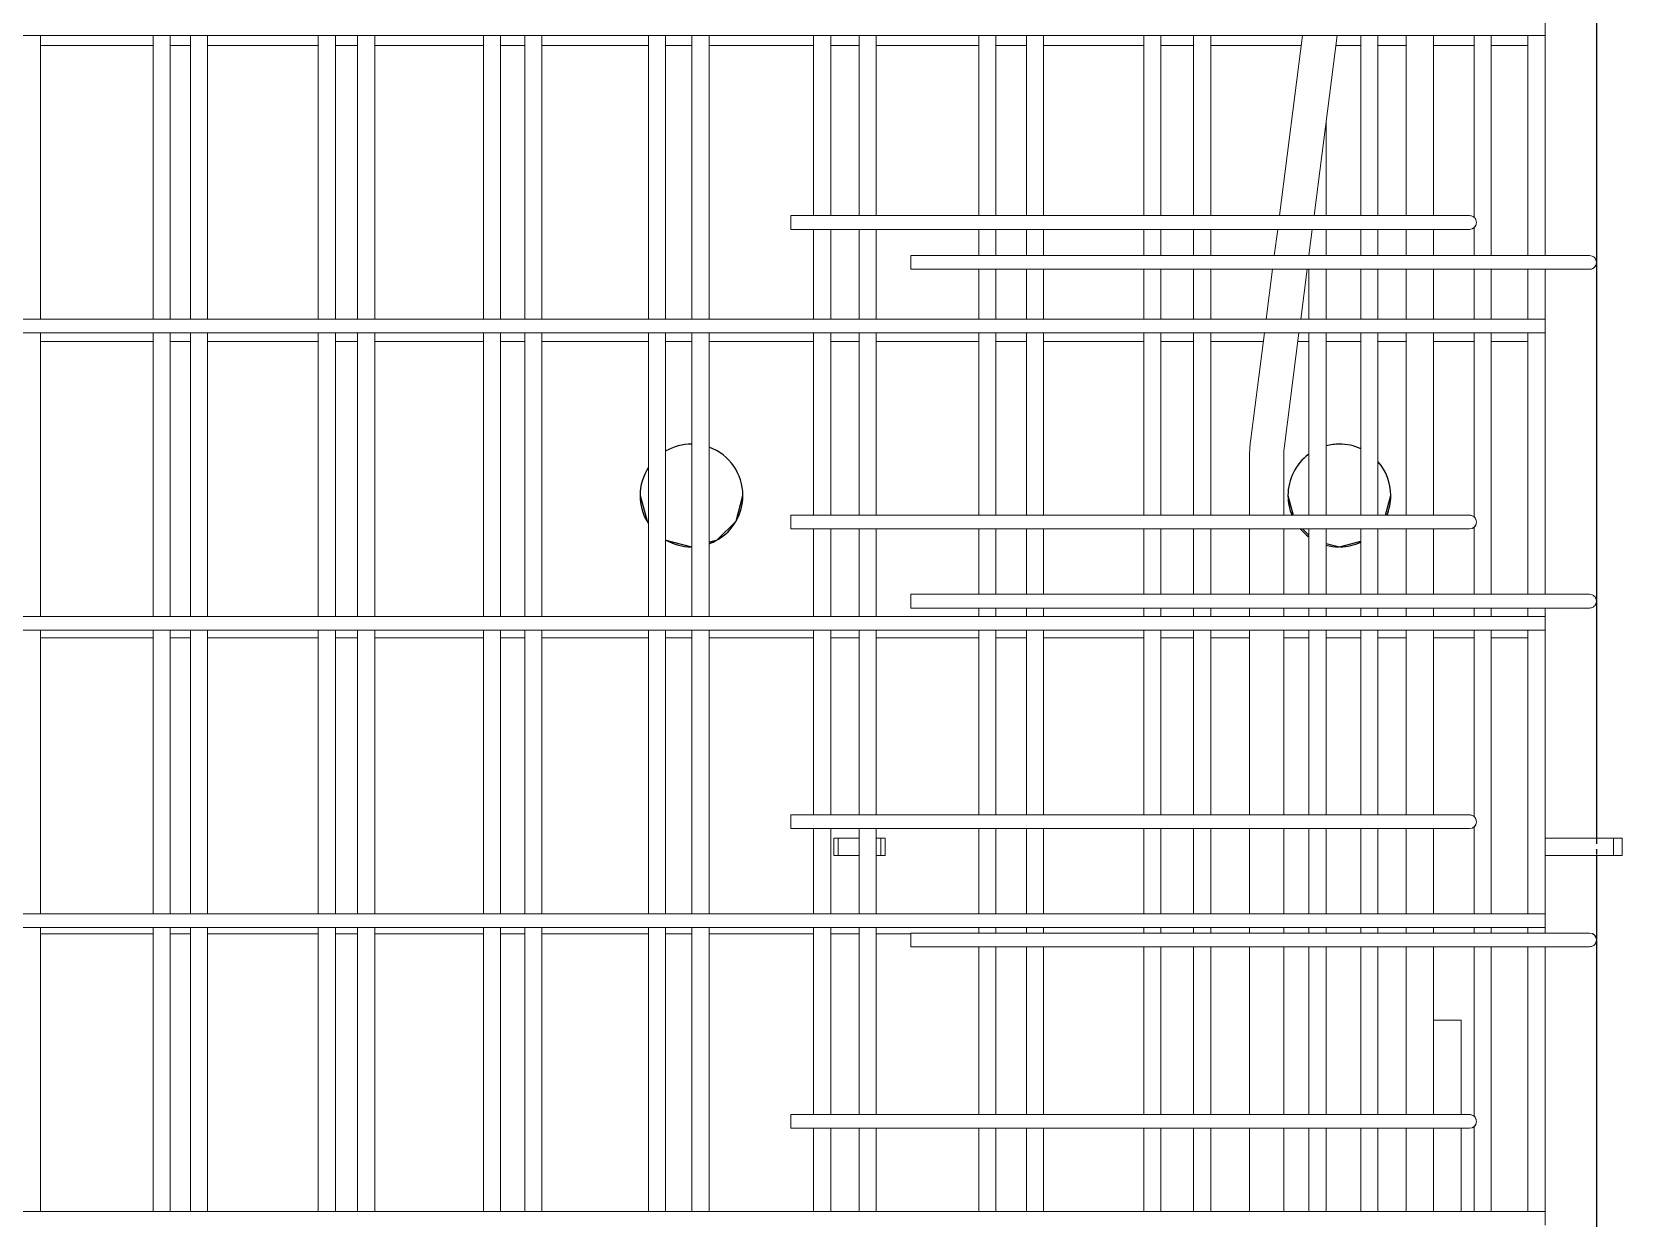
# Model space of a CAD drawing. Header units: millimetres. Extents: x 6744 to 22888, y -3063 to 10037.
# Drawn here: x 11406 to 12334, y -667 to 26 of the extents above; entities that cross this region are included whole.
import ezdxf

# ---------------------------------------------------------------- set-up
doc = ezdxf.new("R2010")
doc.units = ezdxf.units.MM
doc.linetypes.add('Dash', pattern=[6.36, 3.18, -3.18])
for name, color, linetype, lineweight in [('A-GENM', 13, 'Continuous', 18), ('A-WALL', 113, 'Continuous', 25), ('A-WALL-HDLN', 110, 'Dash', 25), ('S-RBAR', 171, 'Continuous', 18)]:
    doc.layers.add(name, color=color, linetype=linetype, lineweight=lineweight)

# ---------------------------------------------------------------- blocks, each defined once
blk = doc.blocks.new('RR spread anchor face based - RR-SA-2_5-200-V1-Elevation Front 1')
at = {"layer": 'A-GENM'}
for p, q in [((11873.57, -445), (11876.07, -445)), ((11873.57, -455), (11873.57, -445)), ((11876.07, -445), (11888.39, -445)), ((11876.07, -445), (11876.07, -455)), ((11898.39, -445), (11901.07, -445)), ((11901.07, -445), (11903.57, -445)), ((11901.07, -445), (11901.07, -455)), ((11903.57, -445), (11903.57, -455)), ((11876.07, -455), (11873.57, -455)), ((11888.39, -455), (11876.07, -455)), ((11901.07, -455), (11898.39, -455)), ((11903.57, -455), (11901.07, -455))]:
    blk.add_line(p, q, dxfattribs=at)
blk = doc.blocks.new('RR spread anchor face based - RR-SA-3_0-200-1726827-Elevation Front 1')
at = {"layer": 'A-GENM'}
for p, q in [((12288.57, 6760), (12328.57, 6760)), ((12328.57, 6760), (12333.57, 6760)), ((12328.57, 6750), (12328.57, 6760)), ((12333.57, 6760), (12333.57, 6750)), ((12328.57, 6750), (12288.57, 6750)), ((12333.57, 6750), (12328.57, 6750))]:
    blk.add_line(p, q, dxfattribs=at)

msp = doc.modelspace()

# ---------------------------------------------------------------- linework, layer by layer
at = {"layer": 'A-WALL'}
for p, q in [((12318.56745, 2200), (12318.56745, -445)), ((12138.56745, -245), (12141.66761, -256.53927)), ((12195.49194, -256.53927), (12198.56745, -245)), ((12147.1294, -264.53927), (12150.80722, -268.20246)), ((11775.63655, -271.02053), (11790.56745, -275)), ((12160.80722, -272.9317), (12168.56745, -275)), ((12168.56745, -275), (12181.022, -271.65394)), ((12318.56745, -455), (12318.56745, -1395))]:
    msp.add_line(p, q, dxfattribs=at)
at = {"layer": 'A-WALL', "flags": 128}
for points in [[(11760.56745, -245), (11764.60665, -260.03451), (11765.46258, -260.88704)], [(11800.84018, -272.24012), (11805.60196, -270.96081), (11816.58799, -259.93091), (11820.56745, -245)]]:
    msp.add_lwpolyline(points, dxfattribs=at)
at = {"layer": 'A-WALL'}
for centre, start, end in [((11790.56745, -245), 90, 120), ((11790.56745, -245), 0, 69.80026124), ((12168.56745, -245), 126.66379162, 180), ((12168.56745, -245), 90, 104.99161869), ((12168.56745, -245), 65.27706374, 90), ((11790.56745, -245), 147.24422909, 180), ((12168.56745, -245), 360, 41.09440983), ((11790.56745, -245), 180.42457697, 209.72326815), ((11790.56745, -245), 330.71898335, 359.57221129), ((12168.56745, -245), 180.42457697, 202.82544057), ((12168.56745, -245), 337.17455943, 359.57221129), ((11790.56745, -245), 210.81300667, 212.75577091), ((11790.56745, -245), 300.81202935, 329.6241405), ((12168.56745, -245), 220.95875709, 233.33620838), ((11790.56745, -245), 241.01713814, 269.26797703), ((11790.56745, -245), 290.19973876, 299.42390155), ((12168.56745, -245), 255.00838131, 269.26797703), ((12168.56745, -245), 270.72093746, 294.72293626)]:
    msp.add_arc(centre, 30, start, end, dxfattribs=at)
at = {"layer": 'A-WALL-HDLN'}
msp.add_line((12318.56745, -445.04961), (12318.56745, -454.95039), dxfattribs=at)
at = {"layer": 'S-RBAR'}
for p, q in [((12288.56745, 23.4626), (12288.56745, 31.4626)), ((10964.44207, 23.4626), (12288.56745, 23.4626)), ((11410.65836, -142.09522), (11410.65836, 23.4626)), ((11476.4541, -142.09522), (11476.4541, 23.4626)), ((11486.4541, -142.09522), (11486.4541, 23.4626)), ((11498.20382, -142.09522), (11498.20382, 23.4626)), ((11508.20382, -142.09522), (11508.20382, 23.4626)), ((11572.79026, -142.09522), (11572.79026, 23.4626)), ((11582.79026, -142.09522), (11582.79026, 23.4626)), ((11595.74927, -142.09522), (11595.74927, 23.4626)), ((11605.74927, -142.09522), (11605.74927, 23.4626)), ((11669.12642, -142.09522), (11669.12642, 23.4626)), ((11679.12642, -142.09522), (11679.12642, 23.4626)), ((11693.29473, -142.09522), (11693.29473, 23.4626)), ((11703.29473, -142.09522), (11703.29473, 23.4626)), ((11765.46258, -142.09522), (11765.46258, 23.4626)), ((11775.46258, -142.09522), (11775.46258, 23.4626)), ((11790.84018, -142.09522), (11790.84018, 23.4626)), ((11800.84018, -142.09522), (11800.84018, 23.4626)), ((11861.79874, -81.66735), (11861.79874, 23.4626)), ((11871.79874, -81.66735), (11871.79874, 23.4626)), ((11888.38564, -81.66735), (11888.38564, 23.4626)), ((11898.38564, -81.66735), (11898.38564, 23.4626)), ((11958.1349, -81.66735), (11958.1349, 23.4626)), ((11968.1349, -81.66735), (11968.1349, 23.4626)), ((11985.93109, -81.66735), (11985.93109, 23.4626)), ((11995.93109, -81.66735), (11995.93109, 23.4626)), ((12054.47106, -81.66735), (12054.47106, 23.4626)), ((12064.47106, -81.66735), (12064.47106, 23.4626)), ((12083.47655, -81.66735), (12083.47655, 23.4626)), ((12093.47655, -81.66735), (12093.47655, 23.4626)), ((12133.59254, -81.66735), (12147.08281, 23.4626)), ((12153.75653, -81.66735), (12167.2468, 23.4626)), ((12181.022, -81.66735), (12181.022, 23.4626)), ((12191.022, -81.66735), (12191.022, 23.4626)), ((12207.56745, -81.66735), (12207.56745, 23.4626)), ((12223.56745, -81.66735), (12223.56745, 23.4626)), ((12247.14338, -82.82885), (12247.14338, 23.4626)), ((12257.14338, -105), (12257.14338, 23.4626)), ((12278.56745, -105), (12278.56745, 23.4626)), ((12288.56745, -105), (12288.56745, 23.4626)), ((11410.65836, 17.61538), (11476.4541, 17.61538)), ((11486.4541, 17.61538), (11498.20382, 17.61538)), ((11508.20382, 17.61538), (11572.79026, 17.61538)), ((11582.79026, 17.61538), (11595.74927, 17.61538)), ((11605.74927, 17.61538), (11669.12642, 17.61538)), ((11679.12642, 17.61538), (11693.29473, 17.61538)), ((11703.29473, 17.61538), (11765.46258, 17.61538)), ((11775.46258, 17.61538), (11790.84018, 17.61538)), ((11800.84018, 17.61538), (11861.79874, 17.61538)), ((11871.79874, 17.61538), (11888.38564, 17.61538)), ((11898.38564, 17.61538), (11958.1349, 17.61538)), ((11968.1349, 17.61538), (11985.93109, 17.61538)), ((11995.93109, 17.61538), (12054.47106, 17.61538)), ((12064.47106, 17.61538), (12083.47655, 17.61538)), ((12093.47655, 17.61538), (12146.3325, 17.61538)), ((12166.49648, 17.61538), (12181.022, 17.61538)), ((12191.022, 17.61538), (12207.56745, 17.61538)), ((12223.56745, 17.61538), (12247.14338, 17.61538)), ((12257.14338, 17.61538), (12278.56745, 17.61538)), ((12160.80722, -81.66735), (12160.80722, -26.72115)), ((12208.56745, -81.66735), (11848.56745, -81.66735)), ((11848.56745, -81.66735), (11848.56745, -89.66735)), ((12208.56745, -81.66735), (12244.56745, -81.66735)), ((12208.56745, -89.66735), (11848.56745, -89.66735)), ((11861.79874, -142.09522), (11861.79874, -89.66735)), ((11871.79874, -142.09522), (11871.79874, -89.66735)), ((11888.38564, -142.09522), (11888.38564, -89.66735)), ((11898.38564, -142.09522), (11898.38564, -89.66735)), ((11958.1349, -105), (11958.1349, -89.66735)), ((11968.1349, -105), (11968.1349, -89.66735)), ((11985.93109, -105), (11985.93109, -89.66735)), ((11995.93109, -105), (11995.93109, -89.66735)), ((12054.47106, -105), (12054.47106, -89.66735)), ((12064.47106, -105), (12064.47106, -89.66735)), ((12083.47655, -105), (12083.47655, -89.66735)), ((12093.47655, -105), (12093.47655, -89.66735)), ((12130.5985, -105), (12132.56598, -89.66735)), ((12150.76248, -105), (12152.72997, -89.66735)), ((12160.80722, -105), (12160.80722, -89.66735)), ((12181.022, -105), (12181.022, -89.66735)), ((12191.022, -105), (12191.022, -89.66735)), ((12207.56745, -105), (12207.56745, -89.66735)), ((12208.56745, -89.66735), (12244.56745, -89.66735)), ((12223.56745, -105), (12223.56745, -89.66735)), ((12247.14338, -105), (12247.14338, -88.38089)), ((11918.56745, -105), (12294.56745, -105)), ((11918.56745, -113), (11918.56745, -105)), ((12314.56745, -105), (12294.56745, -105)), ((11918.56745, -113), (12294.56745, -113)), ((11958.1349, -142.09522), (11958.1349, -113)), ((11968.1349, -142.09522), (11968.1349, -113)), ((11985.93109, -142.09522), (11985.93109, -113)), ((11995.93109, -142.09522), (11995.93109, -113)), ((12054.47106, -142.09522), (12054.47106, -113)), ((12064.47106, -142.09522), (12064.47106, -113)), ((12083.47655, -142.09522), (12083.47655, -113)), ((12093.47655, -142.09522), (12093.47655, -113)), ((12125.83844, -142.09522), (12129.57194, -113)), ((12146.00243, -142.09522), (12149.73592, -113)), ((12150.80722, -142.09522), (12150.80722, -113)), ((12160.80722, -142.09522), (12160.80722, -113)), ((12181.022, -142.09522), (12181.022, -113)), ((12191.022, -142.09522), (12191.022, -113)), ((12207.56745, -142.09522), (12207.56745, -113)), ((12223.56745, -142.09522), (12223.56745, -113)), ((12247.14338, -142.09522), (12247.14338, -113)), ((12257.14338, -142.09522), (12257.14338, -113)), ((12278.56745, -142.09522), (12278.56745, -113)), ((12288.56745, -142.09522), (12288.56745, -113)), ((12314.56745, -113), (12294.56745, -113)), ((10964.44207, -142.09522), (12288.56745, -142.09522)), ((12288.56745, -150.09522), (12288.56745, -142.09522)), ((10964.44207, -150.09522), (12288.56745, -150.09522)), ((11410.65836, -315.65305), (11410.65836, -150.09522)), ((11410.65836, -155.21154), (11476.4541, -155.21154)), ((11476.4541, -315.65305), (11476.4541, -150.09522)), ((11486.4541, -315.65305), (11486.4541, -150.09522)), ((11486.4541, -155.21154), (11498.20382, -155.21154)), ((11498.20382, -315.65305), (11498.20382, -150.09522)), ((11508.20382, -315.65305), (11508.20382, -150.09522)), ((11508.20382, -155.21154), (11572.79026, -155.21154)), ((11572.79026, -315.65305), (11572.79026, -150.09522)), ((11582.79026, -315.65305), (11582.79026, -150.09522)), ((11582.79026, -155.21154), (11595.74927, -155.21154)), ((11595.74927, -315.65305), (11595.74927, -150.09522)), ((11605.74927, -315.65305), (11605.74927, -150.09522)), ((11605.74927, -155.21154), (11669.12642, -155.21154)), ((11669.12642, -315.65305), (11669.12642, -150.09522)), ((11679.12642, -315.65305), (11679.12642, -150.09522)), ((11679.12642, -155.21154), (11693.29473, -155.21154)), ((11693.29473, -315.65305), (11693.29473, -150.09522)), ((11703.29473, -315.65305), (11703.29473, -150.09522)), ((11703.29473, -155.21154), (11765.46258, -155.21154)), ((11765.46258, -315.65305), (11765.46258, -150.09522)), ((11775.46258, -315.65305), (11775.46258, -150.09522)), ((11775.46258, -155.21154), (11790.84018, -155.21154)), ((11790.84018, -315.65305), (11790.84018, -150.09522)), ((11800.84018, -315.65305), (11800.84018, -150.09522)), ((11800.84018, -155.21154), (11861.79874, -155.21154)), ((11861.79874, -256.53927), (11861.79874, -150.09522)), ((11871.79874, -256.53927), (11871.79874, -150.09522)), ((11871.79874, -155.21154), (11888.38564, -155.21154)), ((11888.38564, -256.53927), (11888.38564, -150.09522)), ((11898.38564, -256.53927), (11898.38564, -150.09522)), ((11898.38564, -155.21154), (11958.1349, -155.21154)), ((11958.1349, -256.53927), (11958.1349, -150.09522)), ((11968.1349, -256.53927), (11968.1349, -150.09522)), ((11968.1349, -155.21154), (11985.93109, -155.21154)), ((11985.93109, -256.53927), (11985.93109, -150.09522)), ((11995.93109, -256.53927), (11995.93109, -150.09522)), ((11995.93109, -155.21154), (12054.47106, -155.21154)), ((12054.47106, -256.53927), (12054.47106, -150.09522)), ((12064.47106, -256.53927), (12064.47106, -150.09522)), ((12064.47106, -155.21154), (12083.47655, -155.21154)), ((12083.47655, -256.53927), (12083.47655, -150.09522)), ((12093.47655, -256.53927), (12093.47655, -150.09522)), ((12093.47655, -155.21154), (12124.15535, -155.21154)), ((12116.67259, -213.52487), (12124.81188, -150.09522)), ((12136.50993, -216.0704), (12144.97587, -150.09522)), ((12144.31934, -155.21154), (12150.80722, -155.21154)), ((12150.80722, -256.53927), (12150.80722, -150.09522)), ((12160.80722, -256.53927), (12160.80722, -150.09522)), ((12160.80722, -155.21154), (12181.022, -155.21154)), ((12181.022, -256.53927), (12181.022, -150.09522)), ((12191.022, -256.53927), (12191.022, -150.09522)), ((12191.022, -155.21154), (12207.56745, -155.21154)), ((12207.56745, -256.53927), (12207.56745, -150.09522)), ((12223.56745, -256.53927), (12223.56745, -150.09522)), ((12223.56745, -155.21154), (12247.14338, -155.21154)), ((12247.14338, -257.82573), (12247.14338, -150.09522)), ((12257.14338, -302.66667), (12257.14338, -150.09522)), ((12257.14338, -155.21154), (12278.56745, -155.21154)), ((12278.56745, -302.66667), (12278.56745, -150.09522)), ((12288.56745, -302.66667), (12288.56745, -150.09522)), ((12116.14396, -256.53927), (12116.14396, -221.79783)), ((12136.14396, -256.53927), (12136.14396, -221.79783)), ((12208.56745, -256.53927), (11848.56745, -256.53927)), ((11848.56745, -256.53927), (11848.56745, -264.53927)), ((12208.56745, -256.53927), (12244.56745, -256.53927)), ((12208.56745, -264.53927), (11848.56745, -264.53927)), ((11861.79874, -315.65305), (11861.79874, -264.53927)), ((11871.79874, -315.65305), (11871.79874, -264.53927)), ((11888.38564, -315.65305), (11888.38564, -264.53927)), ((11898.38564, -315.65305), (11898.38564, -264.53927)), ((11958.1349, -302.66667), (11958.1349, -264.53927)), ((11968.1349, -302.66667), (11968.1349, -264.53927)), ((11985.93109, -302.66667), (11985.93109, -264.53927)), ((11995.93109, -302.66667), (11995.93109, -264.53927)), ((12054.47106, -302.66667), (12054.47106, -264.53927)), ((12064.47106, -302.66667), (12064.47106, -264.53927)), ((12083.47655, -302.66667), (12083.47655, -264.53927)), ((12093.47655, -302.66667), (12093.47655, -264.53927)), ((12116.14396, -302.66667), (12116.14396, -264.53927)), ((12136.14396, -302.66667), (12136.14396, -264.53927)), ((12150.80722, -302.66667), (12150.80722, -264.53927)), ((12160.80722, -302.66667), (12160.80722, -264.53927)), ((12181.022, -302.66667), (12181.022, -264.53927)), ((12191.022, -302.66667), (12191.022, -264.53927)), ((12207.56745, -302.66667), (12207.56745, -264.53927)), ((12208.56745, -264.53927), (12244.56745, -264.53927)), ((12223.56745, -302.66667), (12223.56745, -264.53927)), ((12247.14338, -302.66667), (12247.14338, -263.2528)), ((11918.56745, -302.66667), (12294.56745, -302.66667)), ((11918.56745, -310.66667), (11918.56745, -302.66667)), ((12314.56745, -302.66667), (12294.56745, -302.66667)), ((11918.56745, -310.66667), (12294.56745, -310.66667)), ((11958.1349, -315.65305), (11958.1349, -310.66667)), ((11968.1349, -315.65305), (11968.1349, -310.66667)), ((11985.93109, -315.65305), (11985.93109, -310.66667)), ((11995.93109, -315.65305), (11995.93109, -310.66667)), ((12054.47106, -315.65305), (12054.47106, -310.66667)), ((12064.47106, -315.65305), (12064.47106, -310.66667)), ((12083.47655, -315.65305), (12083.47655, -310.66667)), ((12093.47655, -315.65305), (12093.47655, -310.66667)), ((12116.14396, -315.65305), (12116.14396, -310.66667)), ((12136.14396, -315.65305), (12136.14396, -310.66667)), ((12150.80722, -315.65305), (12150.80722, -310.66667)), ((12160.80722, -315.65305), (12160.80722, -310.66667)), ((12181.022, -315.65305), (12181.022, -310.66667)), ((12191.022, -315.65305), (12191.022, -310.66667)), ((12207.56745, -315.65305), (12207.56745, -310.66667)), ((12223.56745, -315.65305), (12223.56745, -310.66667)), ((12247.14338, -315.65305), (12247.14338, -310.66667)), ((12257.14338, -315.65305), (12257.14338, -310.66667)), ((12278.56745, -315.65305), (12278.56745, -310.66667)), ((12288.56745, -315.65305), (12288.56745, -310.66667)), ((12314.56745, -310.66667), (12294.56745, -310.66667)), ((10964.44207, -315.65305), (12288.56745, -315.65305)), ((10964.44207, -323.65305), (12288.56745, -323.65305)), ((11410.65836, -489.21087), (11410.65836, -323.65305)), ((11476.4541, -489.21087), (11476.4541, -323.65305)), ((11486.4541, -489.21087), (11486.4541, -323.65305)), ((11498.20382, -489.21087), (11498.20382, -323.65305)), ((11508.20382, -489.21087), (11508.20382, -323.65305)), ((11572.79026, -489.21087), (11572.79026, -323.65305)), ((11582.79026, -489.21087), (11582.79026, -323.65305)), ((11595.74927, -489.21087), (11595.74927, -323.65305)), ((11605.74927, -489.21087), (11605.74927, -323.65305)), ((11669.12642, -489.21087), (11669.12642, -323.65305)), ((11679.12642, -489.21087), (11679.12642, -323.65305)), ((11693.29473, -489.21087), (11693.29473, -323.65305)), ((11703.29473, -489.21087), (11703.29473, -323.65305)), ((11765.46258, -489.21087), (11765.46258, -323.65305)), ((11775.46258, -489.21087), (11775.46258, -323.65305)), ((11790.84018, -489.21087), (11790.84018, -323.65305)), ((11800.84018, -489.21087), (11800.84018, -323.65305)), ((11861.79874, -431.41118), (11861.79874, -323.65305)), ((11871.79874, -431.41118), (11871.79874, -323.65305)), ((11888.38564, -431.41118), (11888.38564, -323.65305)), ((11898.38564, -431.41118), (11898.38564, -323.65305)), ((11958.1349, -431.41118), (11958.1349, -323.65305)), ((11968.1349, -431.41118), (11968.1349, -323.65305)), ((11985.93109, -431.41118), (11985.93109, -323.65305)), ((11995.93109, -431.41118), (11995.93109, -323.65305)), ((12054.47106, -431.41118), (12054.47106, -323.65305)), ((12064.47106, -431.41118), (12064.47106, -323.65305)), ((12083.47655, -431.41118), (12083.47655, -323.65305)), ((12093.47655, -431.41118), (12093.47655, -323.65305)), ((12116.14396, -431.41118), (12116.14396, -323.65305)), ((12136.14396, -431.41118), (12136.14396, -323.65305)), ((12150.80722, -431.41118), (12150.80722, -323.65305)), ((12160.80722, -431.41118), (12160.80722, -323.65305)), ((12181.022, -431.41118), (12181.022, -323.65305)), ((12191.022, -431.41118), (12191.022, -323.65305)), ((12207.56745, -431.41118), (12207.56745, -323.65305)), ((12223.56745, -431.41118), (12223.56745, -323.65305)), ((12247.14338, -432.69764), (12247.14338, -323.65305)), ((12257.14338, -489.21087), (12257.14338, -323.65305)), ((12278.56745, -489.21087), (12278.56745, -323.65305)), ((12288.56745, -323.65305), (12288.56745, -315.65305)), ((12288.56745, -489.21087), (12288.56745, -323.65305)), ((11410.65836, -328.03846), (11476.4541, -328.03846)), ((11486.4541, -328.03846), (11498.20382, -328.03846)), ((11508.20382, -328.03846), (11572.79026, -328.03846)), ((11582.79026, -328.03846), (11595.74927, -328.03846)), ((11605.74927, -328.03846), (11669.12642, -328.03846)), ((11679.12642, -328.03846), (11693.29473, -328.03846)), ((11703.29473, -328.03846), (11765.46258, -328.03846)), ((11775.46258, -328.03846), (11790.84018, -328.03846)), ((11800.84018, -328.03846), (11861.79874, -328.03846)), ((11871.79874, -328.03846), (11888.38564, -328.03846)), ((11898.38564, -328.03846), (11958.1349, -328.03846)), ((11968.1349, -328.03846), (11985.93109, -328.03846)), ((11995.93109, -328.03846), (12054.47106, -328.03846)), ((12064.47106, -328.03846), (12083.47655, -328.03846)), ((12093.47655, -328.03846), (12116.14396, -328.03846)), ((12136.14396, -328.03846), (12150.80722, -328.03846)), ((12160.80722, -328.03846), (12181.022, -328.03846)), ((12191.022, -328.03846), (12207.56745, -328.03846)), ((12223.56745, -328.03846), (12247.14338, -328.03846)), ((12257.14338, -328.03846), (12278.56745, -328.03846)), ((12208.56745, -431.41118), (11848.56745, -431.41118)), ((11848.56745, -431.41118), (11848.56745, -439.41118)), ((12208.56745, -431.41118), (12244.56745, -431.41118)), ((12208.56745, -439.41118), (11848.56745, -439.41118)), ((11861.79874, -489.21087), (11861.79874, -439.41118)), ((11871.79874, -489.21087), (11871.79874, -439.41118)), ((11888.38564, -489.21087), (11888.38564, -439.41118)), ((11898.38564, -489.21087), (11898.38564, -439.41118)), ((11958.1349, -489.21087), (11958.1349, -439.41118)), ((11968.1349, -489.21087), (11968.1349, -439.41118)), ((11985.93109, -489.21087), (11985.93109, -439.41118)), ((11995.93109, -489.21087), (11995.93109, -439.41118)), ((12054.47106, -489.21087), (12054.47106, -439.41118)), ((12064.47106, -489.21087), (12064.47106, -439.41118)), ((12083.47655, -489.21087), (12083.47655, -439.41118)), ((12093.47655, -489.21087), (12093.47655, -439.41118)), ((12116.14396, -489.21087), (12116.14396, -439.41118)), ((12136.14396, -489.21087), (12136.14396, -439.41118)), ((12150.80722, -489.21087), (12150.80722, -439.41118)), ((12160.80722, -489.21087), (12160.80722, -439.41118)), ((12181.022, -489.21087), (12181.022, -439.41118)), ((12191.022, -489.21087), (12191.022, -439.41118)), ((12207.56745, -489.21087), (12207.56745, -439.41118)), ((12208.56745, -439.41118), (12244.56745, -439.41118)), ((12223.56745, -489.21087), (12223.56745, -439.41118)), ((12247.14338, -489.21087), (12247.14338, -438.12472)), ((10964.44207, -489.21087), (12288.56745, -489.21087)), ((12288.56745, -497.21087), (12288.56745, -489.21087)), ((10964.44207, -497.21087), (12288.56745, -497.21087)), ((11410.65836, -662.7687), (11410.65836, -497.21087)), ((11410.65836, -500.86538), (11476.4541, -500.86538)), ((11476.4541, -662.7687), (11476.4541, -497.21087)), ((11486.4541, -662.7687), (11486.4541, -497.21087)), ((11486.4541, -500.86538), (11498.20382, -500.86538)), ((11498.20382, -662.7687), (11498.20382, -497.21087)), ((11508.20382, -662.7687), (11508.20382, -497.21087)), ((11508.20382, -500.86538), (11572.79026, -500.86538)), ((11572.79026, -662.7687), (11572.79026, -497.21087)), ((11582.79026, -662.7687), (11582.79026, -497.21087)), ((11582.79026, -500.86538), (11595.74927, -500.86538)), ((11595.74927, -662.7687), (11595.74927, -497.21087)), ((11605.74927, -662.7687), (11605.74927, -497.21087)), ((11605.74927, -500.86538), (11669.12642, -500.86538)), ((11669.12642, -662.7687), (11669.12642, -497.21087)), ((11679.12642, -662.7687), (11679.12642, -497.21087)), ((11679.12642, -500.86538), (11693.29473, -500.86538)), ((11693.29473, -662.7687), (11693.29473, -497.21087)), ((11703.29473, -662.7687), (11703.29473, -497.21087)), ((11703.29473, -500.86538), (11765.46258, -500.86538)), ((11765.46258, -662.7687), (11765.46258, -497.21087)), ((11775.46258, -662.7687), (11775.46258, -497.21087)), ((11775.46258, -500.86538), (11790.84018, -500.86538)), ((11790.84018, -662.7687), (11790.84018, -497.21087)), ((11800.84018, -662.7687), (11800.84018, -497.21087)), ((11800.84018, -500.86538), (11861.79874, -500.86538)), ((11861.79874, -606.28309), (11861.79874, -497.21087)), ((11871.79874, -606.28309), (11871.79874, -497.21087)), ((11871.79874, -500.86538), (11888.38564, -500.86538)), ((11888.38564, -606.28309), (11888.38564, -497.21087)), ((11898.38564, -606.28309), (11898.38564, -497.21087)), ((11898.38564, -500.86538), (11918.56745, -500.86538)), ((11918.56745, -500.33333), (12294.56745, -500.33333)), ((11918.56745, -508.33333), (11918.56745, -500.33333)), ((11958.1349, -500.33333), (11958.1349, -497.21087)), ((11968.1349, -500.33333), (11968.1349, -497.21087)), ((11985.93109, -500.33333), (11985.93109, -497.21087)), ((11995.93109, -500.33333), (11995.93109, -497.21087)), ((12054.47106, -500.33333), (12054.47106, -497.21087)), ((12064.47106, -500.33333), (12064.47106, -497.21087)), ((12083.47655, -500.33333), (12083.47655, -497.21087)), ((12093.47655, -500.33333), (12093.47655, -497.21087)), ((12116.14396, -500.33333), (12116.14396, -497.21087)), ((12136.14396, -500.33333), (12136.14396, -497.21087)), ((12150.80722, -500.33333), (12150.80722, -497.21087)), ((12160.80722, -500.33333), (12160.80722, -497.21087)), ((12181.022, -500.33333), (12181.022, -497.21087)), ((12191.022, -500.33333), (12191.022, -497.21087)), ((12207.56745, -500.33333), (12207.56745, -497.21087)), ((12223.56745, -500.33333), (12223.56745, -497.21087)), ((12247.14338, -500.33333), (12247.14338, -497.21087)), ((12257.14338, -500.33333), (12257.14338, -497.21087)), ((12278.56745, -500.33333), (12278.56745, -497.21087)), ((12288.56745, -500.33333), (12288.56745, -497.21087)), ((12314.56745, -500.33333), (12294.56745, -500.33333)), ((11918.56745, -508.33333), (12294.56745, -508.33333)), ((11958.1349, -606.28309), (11958.1349, -508.33333)), ((11968.1349, -606.28309), (11968.1349, -508.33333)), ((11985.93109, -606.28309), (11985.93109, -508.33333)), ((11995.93109, -606.28309), (11995.93109, -508.33333)), ((12054.47106, -606.28309), (12054.47106, -508.33333)), ((12064.47106, -606.28309), (12064.47106, -508.33333)), ((12083.47655, -606.28309), (12083.47655, -508.33333)), ((12093.47655, -606.28309), (12093.47655, -508.33333)), ((12116.14396, -606.28309), (12116.14396, -508.33333)), ((12136.14396, -606.28309), (12136.14396, -508.33333)), ((12150.80722, -606.28309), (12150.80722, -508.33333)), ((12160.80722, -606.28309), (12160.80722, -508.33333)), ((12181.022, -606.28309), (12181.022, -508.33333)), ((12191.022, -606.28309), (12191.022, -508.33333)), ((12207.56745, -606.28309), (12207.56745, -508.33333)), ((12223.56745, -606.28309), (12223.56745, -508.33333)), ((12247.14338, -607.56955), (12247.14338, -508.33333)), ((12257.14338, -662.7687), (12257.14338, -508.33333)), ((12278.56745, -662.7687), (12278.56745, -508.33333)), ((12288.56745, -662.7687), (12288.56745, -508.33333)), ((12314.56745, -508.33333), (12294.56745, -508.33333)), ((12239.57813, -551.24978), (12223.57813, -551.24978)), ((12239.57813, -606.28309), (12239.57813, -551.24978)), ((12208.56745, -606.28309), (11848.56745, -606.28309)), ((11848.56745, -606.28309), (11848.56745, -614.28309)), ((12208.56745, -606.28309), (12244.56745, -606.28309)), ((12208.56745, -614.28309), (11848.56745, -614.28309)), ((11861.79874, -662.7687), (11861.79874, -614.28309)), ((11871.79874, -662.7687), (11871.79874, -614.28309)), ((11888.38564, -662.7687), (11888.38564, -614.28309)), ((11898.38564, -662.7687), (11898.38564, -614.28309)), ((11958.1349, -662.7687), (11958.1349, -614.28309)), ((11968.1349, -662.7687), (11968.1349, -614.28309)), ((11985.93109, -662.7687), (11985.93109, -614.28309)), ((11995.93109, -662.7687), (11995.93109, -614.28309)), ((12054.47106, -662.7687), (12054.47106, -614.28309)), ((12064.47106, -662.7687), (12064.47106, -614.28309)), ((12083.47655, -662.7687), (12083.47655, -614.28309)), ((12093.47655, -662.7687), (12093.47655, -614.28309)), ((12116.14396, -662.7687), (12116.14396, -614.28309)), ((12136.14396, -662.7687), (12136.14396, -614.28309)), ((12150.80722, -662.7687), (12150.80722, -614.28309)), ((12160.80722, -662.7687), (12160.80722, -614.28309)), ((12181.022, -662.7687), (12181.022, -614.28309)), ((12191.022, -662.7687), (12191.022, -614.28309)), ((12207.56745, -662.7687), (12207.56745, -614.28309)), ((12208.56745, -614.28309), (12244.56745, -614.28309)), ((12223.56745, -662.7687), (12223.56745, -614.28309)), ((12239.57813, -662.7687), (12239.57813, -614.28309)), ((12247.14338, -662.7687), (12247.14338, -612.99663)), ((10966.58756, -662.7687), (12288.56745, -662.7687)), ((12288.56745, -670.7687), (12288.56745, -662.7687))]:
    msp.add_line(p, q, dxfattribs=at)
for centre, radius, start, end in [((12244.56745, -85.66735), 4, 75, 90), ((12244.56745, -85.66735), 4, 270, 90), ((12244.56745, -85.66735), 4, 15, 60), ((12244.56745, -85.66735), 4, 300, 345), ((12314.56745, -109), 4, 270, 90), ((12314.56745, -109), 4, 15, 60), ((12314.56745, -109), 4, 300, 345), ((12314.56745, -109), 4, 270, 285), ((12181.14396, -221.79783), 65, 172.68776766, 180), ((12181.14396, -221.79783), 45, 172.68776766, 180), ((12244.56745, -260.53927), 4, 75, 90), ((12244.56745, -260.53927), 4, 270, 90), ((12244.56745, -260.53927), 4, 15, 60), ((12244.56745, -260.53927), 4, 300, 345), ((12314.56745, -306.66667), 4, 270, 90), ((12314.56745, -306.66667), 4, 15, 60), ((12314.56745, -306.66667), 4, 270, 285), ((12314.56745, -306.66667), 4, 300, 345), ((12244.56745, -435.41118), 4, 75, 90), ((12244.56745, -435.41118), 4, 270, 90), ((12244.56745, -435.41118), 4, 15, 60), ((12244.56745, -435.41118), 4, 300, 345), ((12314.56745, -504.33333), 4, 270, 90), ((12314.56745, -504.33333), 4, 15, 60), ((12314.56745, -504.33333), 4, 270, 285), ((12314.56745, -504.33333), 4, 300, 345), ((12244.56745, -610.28309), 4, 75, 90), ((12244.56745, -610.28309), 4, 270, 90), ((12244.56745, -610.28309), 4, 15, 60), ((12244.56745, -610.28309), 4, 300, 345)]:
    msp.add_arc(centre, radius, start, end, dxfattribs=at)

# ---------------------------------------------------------------- block references
at = {"layer": 'A-GENM'}
for name, p in [('RR spread anchor face based - RR-SA-2_5-200-V1-Elevation Front 1', (0, 0)), ('RR spread anchor face based - RR-SA-3_0-200-1726827-Elevation Front 1', (0, -7205))]:
    msp.add_blockref(name, p, dxfattribs=at)

doc.saveas('drawing.dxf')
